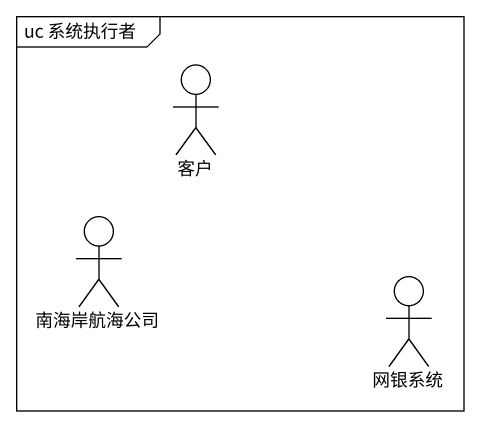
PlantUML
@startuml
mainframe uc 系统执行者
actor 客户
actor 南海岸航海公司
actor 网银系统
@enduml
